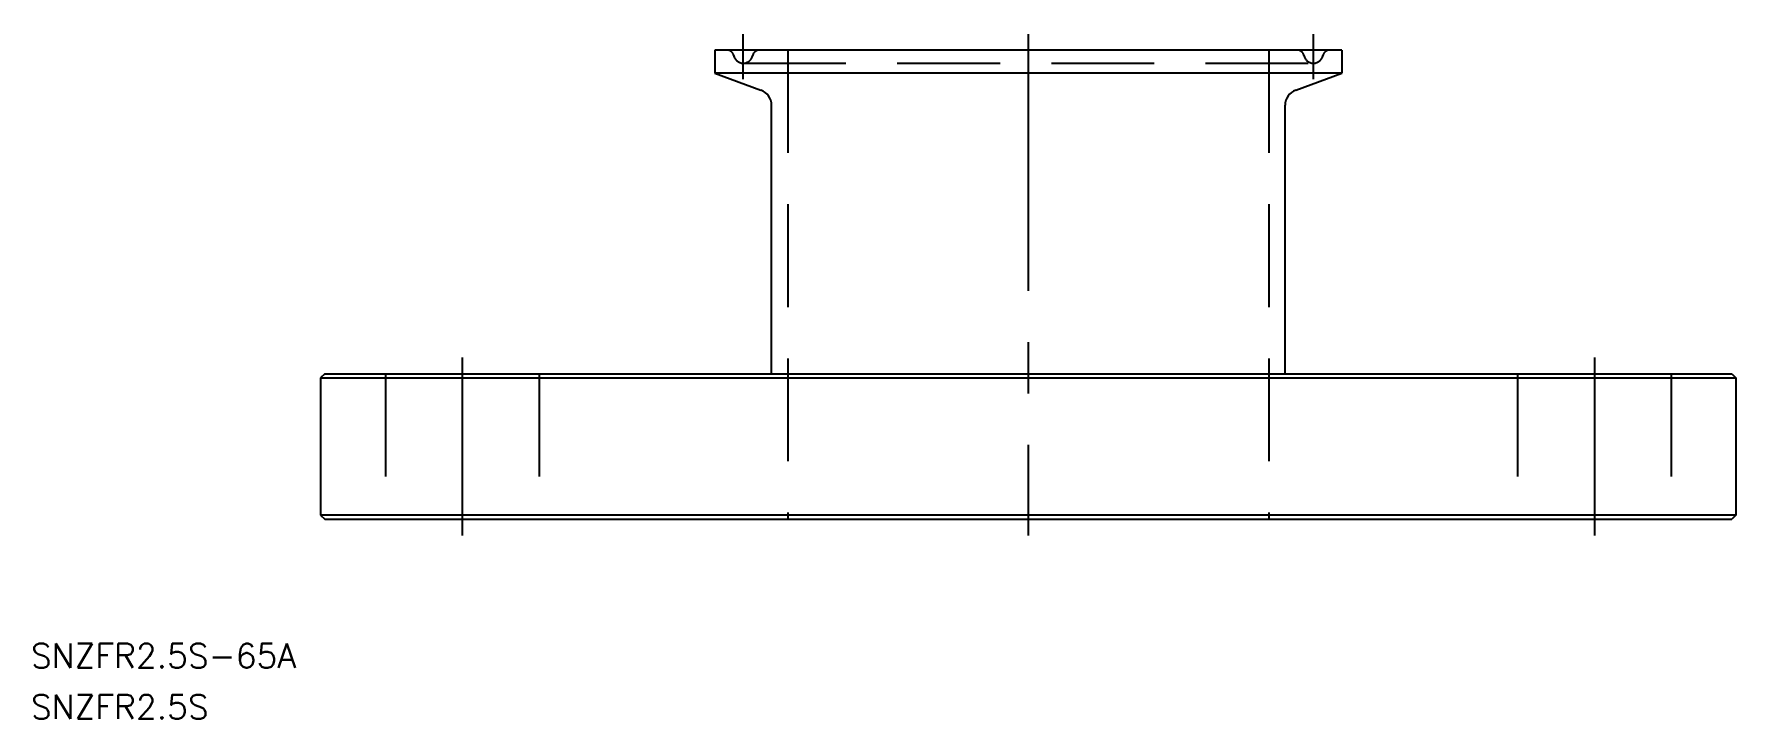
# Model space of a CAD drawing. Extents: x -123 to 88, y -25 to 60.
import ezdxf

# ---------------------------------------------------------------- set-up
doc = ezdxf.new("R2010")
doc.units = 0
doc.linetypes.add('CENTER', pattern=[50.8, 31.75, -6.35, 6.35, -6.35])
doc.linetypes.add('DASHED', pattern=[19.05, 12.7, -6.35])
doc.layers.get('0').update_dxf_attribs({"linetype": 'CONTINUOUS'})
doc.layers.add('CENTER', color=1, linetype='CENTER')
doc.styles.get("Standard").update_dxf_attribs({"font": 'txt.shx', "height": 3, "bigfont": 'bigfont.shx'})

msp = doc.modelspace()

# ---------------------------------------------------------------- linework, layer by layer
at = {"color": 7, "linetype": 'CONTINUOUS'}
for p, q in [((38.75, 58), (-38.75, 58)), ((-38.75, 58), (-38.75, 55.15)), ((38.75, 58), (38.75, 55.15)), ((-38.75, 55.15), (-33.07, 53.08)), ((38.75, 55.15), (-38.75, 55.15)), ((33.07, 53.08), (38.75, 55.15)), ((-31.75, 18), (-31.75, 51.2)), ((31.75, 18), (31.75, 51.2)), ((-87, 18), (-87.5, 17.5)), ((-87.5, 17.5), (-87.5, 0.5)), ((-87.5, 17.5), (87.5, 17.5)), ((-87, 18), (87, 18)), ((87, 18), (87.5, 17.5)), ((87.5, 17.5), (87.5, 0.5)), ((-87.5, 0.5), (-87, 0)), ((87.5, 0.5), (-87.5, 0.5)), ((-87, 0), (87, 0)), ((87.5, 0.5), (87, 0))]:
    msp.add_line(p, q, dxfattribs=at)
at = {"color": 3, "linetype": 'DASHED'}
for p, q in [((-29.75, 58), (-29.75, 0)), ((29.75, 58), (29.75, 0)), ((-35.25, 56.4), (35.25, 56.4)), ((-79.5, 18), (-79.5, 0)), ((-60.5, 18), (-60.5, 0)), ((60.5, 18), (60.5, 0)), ((79.5, 18), (79.5, 0))]:
    msp.add_line(p, q, dxfattribs=at)
for centre, radius, start, end in [((-37.21, 57.2), 0.8, 11.537, 90), ((-35.25, 57.6), 1.2, 191.537, 348.463), ((-33.29, 57.2), 0.8, 90, 168.463), ((33.29, 57.2), 0.8, 11.537, 90), ((35.25, 57.6), 1.2, 191.537, 348.463), ((37.21, 57.2), 0.8, 90, 168.463)]:
    msp.add_arc(centre, radius, start, end, dxfattribs=at)
at = {"color": 7, "linetype": 'CONTINUOUS'}
for centre, start, end in [((-33.75, 51.2), 0, 70), ((33.75, 51.2), 110, 180)]:
    msp.add_arc(centre, 2, start, end, dxfattribs=at)
at = {"layer": 'CENTER', "color": 1, "linetype": 'CENTER'}
for p, q in [((-35.25, 54.4), (-35.25, 60)), ((0, 60), (0, -2)), ((35.25, 54.4), (35.25, 60)), ((-70, 20), (-70, -2)), ((70, 20), (70, -2))]:
    msp.add_line(p, q, dxfattribs=at)

# ---------------------------------------------------------------- texts
at = {"color": 7, "linetype": 'CONTINUOUS'}
for s, p in [('SNZFR2.5S-65A', (-123.33, -18.37)), ('SNZFR2.5S', (-123.33, -24.69))]:
    msp.add_text(s, height=3, dxfattribs=at).set_placement(p)

doc.saveas('drawing.dxf')
